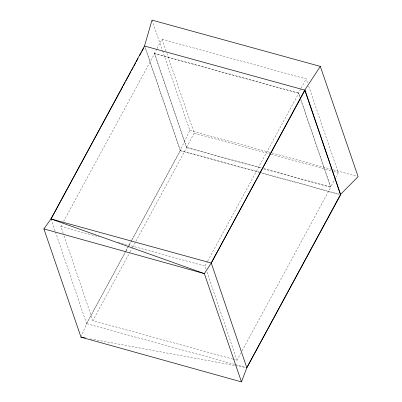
<?xml version="1.0" encoding="UTF-8"?>
<svg xmlns="http://www.w3.org/2000/svg" width="402" height="402" viewBox="0 0 402 402"><rect width="100%" height="100%" fill="white"/><g stroke="black" fill="none" stroke-linecap="round" stroke-linejoin="round"><path stroke-width="0.3" stroke-dasharray="2.01 1.51" d="M81.008 337.162L86.581 323.645L125.66 251.371M162.579 50.918L189.804 130.338L180.277 150.358L125.957 250.818M261.019 167.815L186.538 147.328L154.373 53.491L156.74 49.114M157.036 48.572L162.061 39.275L306.178 78.918L307.806 83.666M186.538 147.328L194.226 133.107L166.946 53.526M299.912 97.294L298.49 93.133L300.857 88.762M301.148 88.214L306.178 78.918M264.049 168.649L330.655 186.97L335.384 178.222M335.68 177.674L338.343 172.749L308.62 86.043M63.28 233.537L60.868 226.432L62.36 223.678M63.556 221.477L154.644 53.531L298.761 93.174L299.967 96.726M234.728 364.398L86.581 323.645L128.69 246.004M128.992 245.451L131.68 240.496M131.977 239.949L180.362 150.745L144.795 46.044M232.728 359.071L92.852 320.595L129.886 252.315M130.188 251.763L132.278 247.908M132.575 247.361L135.564 241.853M135.861 241.3L186.634 147.695L154.644 53.531M205.985 269.033L204.98 266.074L207.372 261.667M207.668 261.119L298.761 93.174M233.336 359.237L236.969 360.237L240.853 353.077M242.044 350.876L330.751 187.337L300.972 99.686M90.254 338.871L235.11 365.564M235.728 365.679L245.587 367.493M154.373 53.491L298.49 93.133M189.804 130.338L271.531 152.82M272.139 152.986L330.861 169.141M333.283 169.81L356.896 176.302M194.226 133.107L270.521 154.097M271.129 154.262L332.891 171.252M333.499 171.418L338.343 172.749M186.634 147.695L261.114 168.182M263.536 168.845L330.751 187.337M259.491 172.146L180.277 150.358L144.514 46.024M260.094 172.312L339.308 194.106M180.362 150.745L339.394 194.488M60.868 226.432L99.013 236.924M117.786 242.089L204.98 266.074M235.331 364.564L245.612 367.388M300.726 99.666L330.655 186.97M162.061 39.275L166.132 51.149M152.011 20.1L162.373 50.325M206.995 271.998L236.969 360.237M64.084 235.904L92.852 320.595M51.014 218.944L55.235 231.366M55.436 231.959L86.581 323.645"/><path stroke-width="0.6" d="M241.476 381.9L204.362 273.631L51.014 218.944L144.514 46.024L152.011 20.1L320.319 66.395L358.107 176.634L340.514 194.437L246.823 367.724L241.476 381.9L81.008 337.162L43.893 228.894L51.014 218.944L122.791 86.606M43.893 228.894L204.362 273.631L211.256 263.024L304.751 90.103L320.319 66.395M123.389 85.505L125.183 82.194M125.781 81.093L130.866 71.722M131.464 70.616L133.258 67.31M133.856 66.204L135.655 62.898M136.253 61.792L138.047 58.486M139.539 55.727L141.333 52.421M141.931 51.315L143.73 48.009M211.256 263.024L305.033 90.123L340.6 194.824L246.823 367.724L211.256 263.024L51.014 218.944M81.008 337.162L85.325 337.961M144.514 46.024L304.751 90.103L340.514 194.437"/></g></svg>
